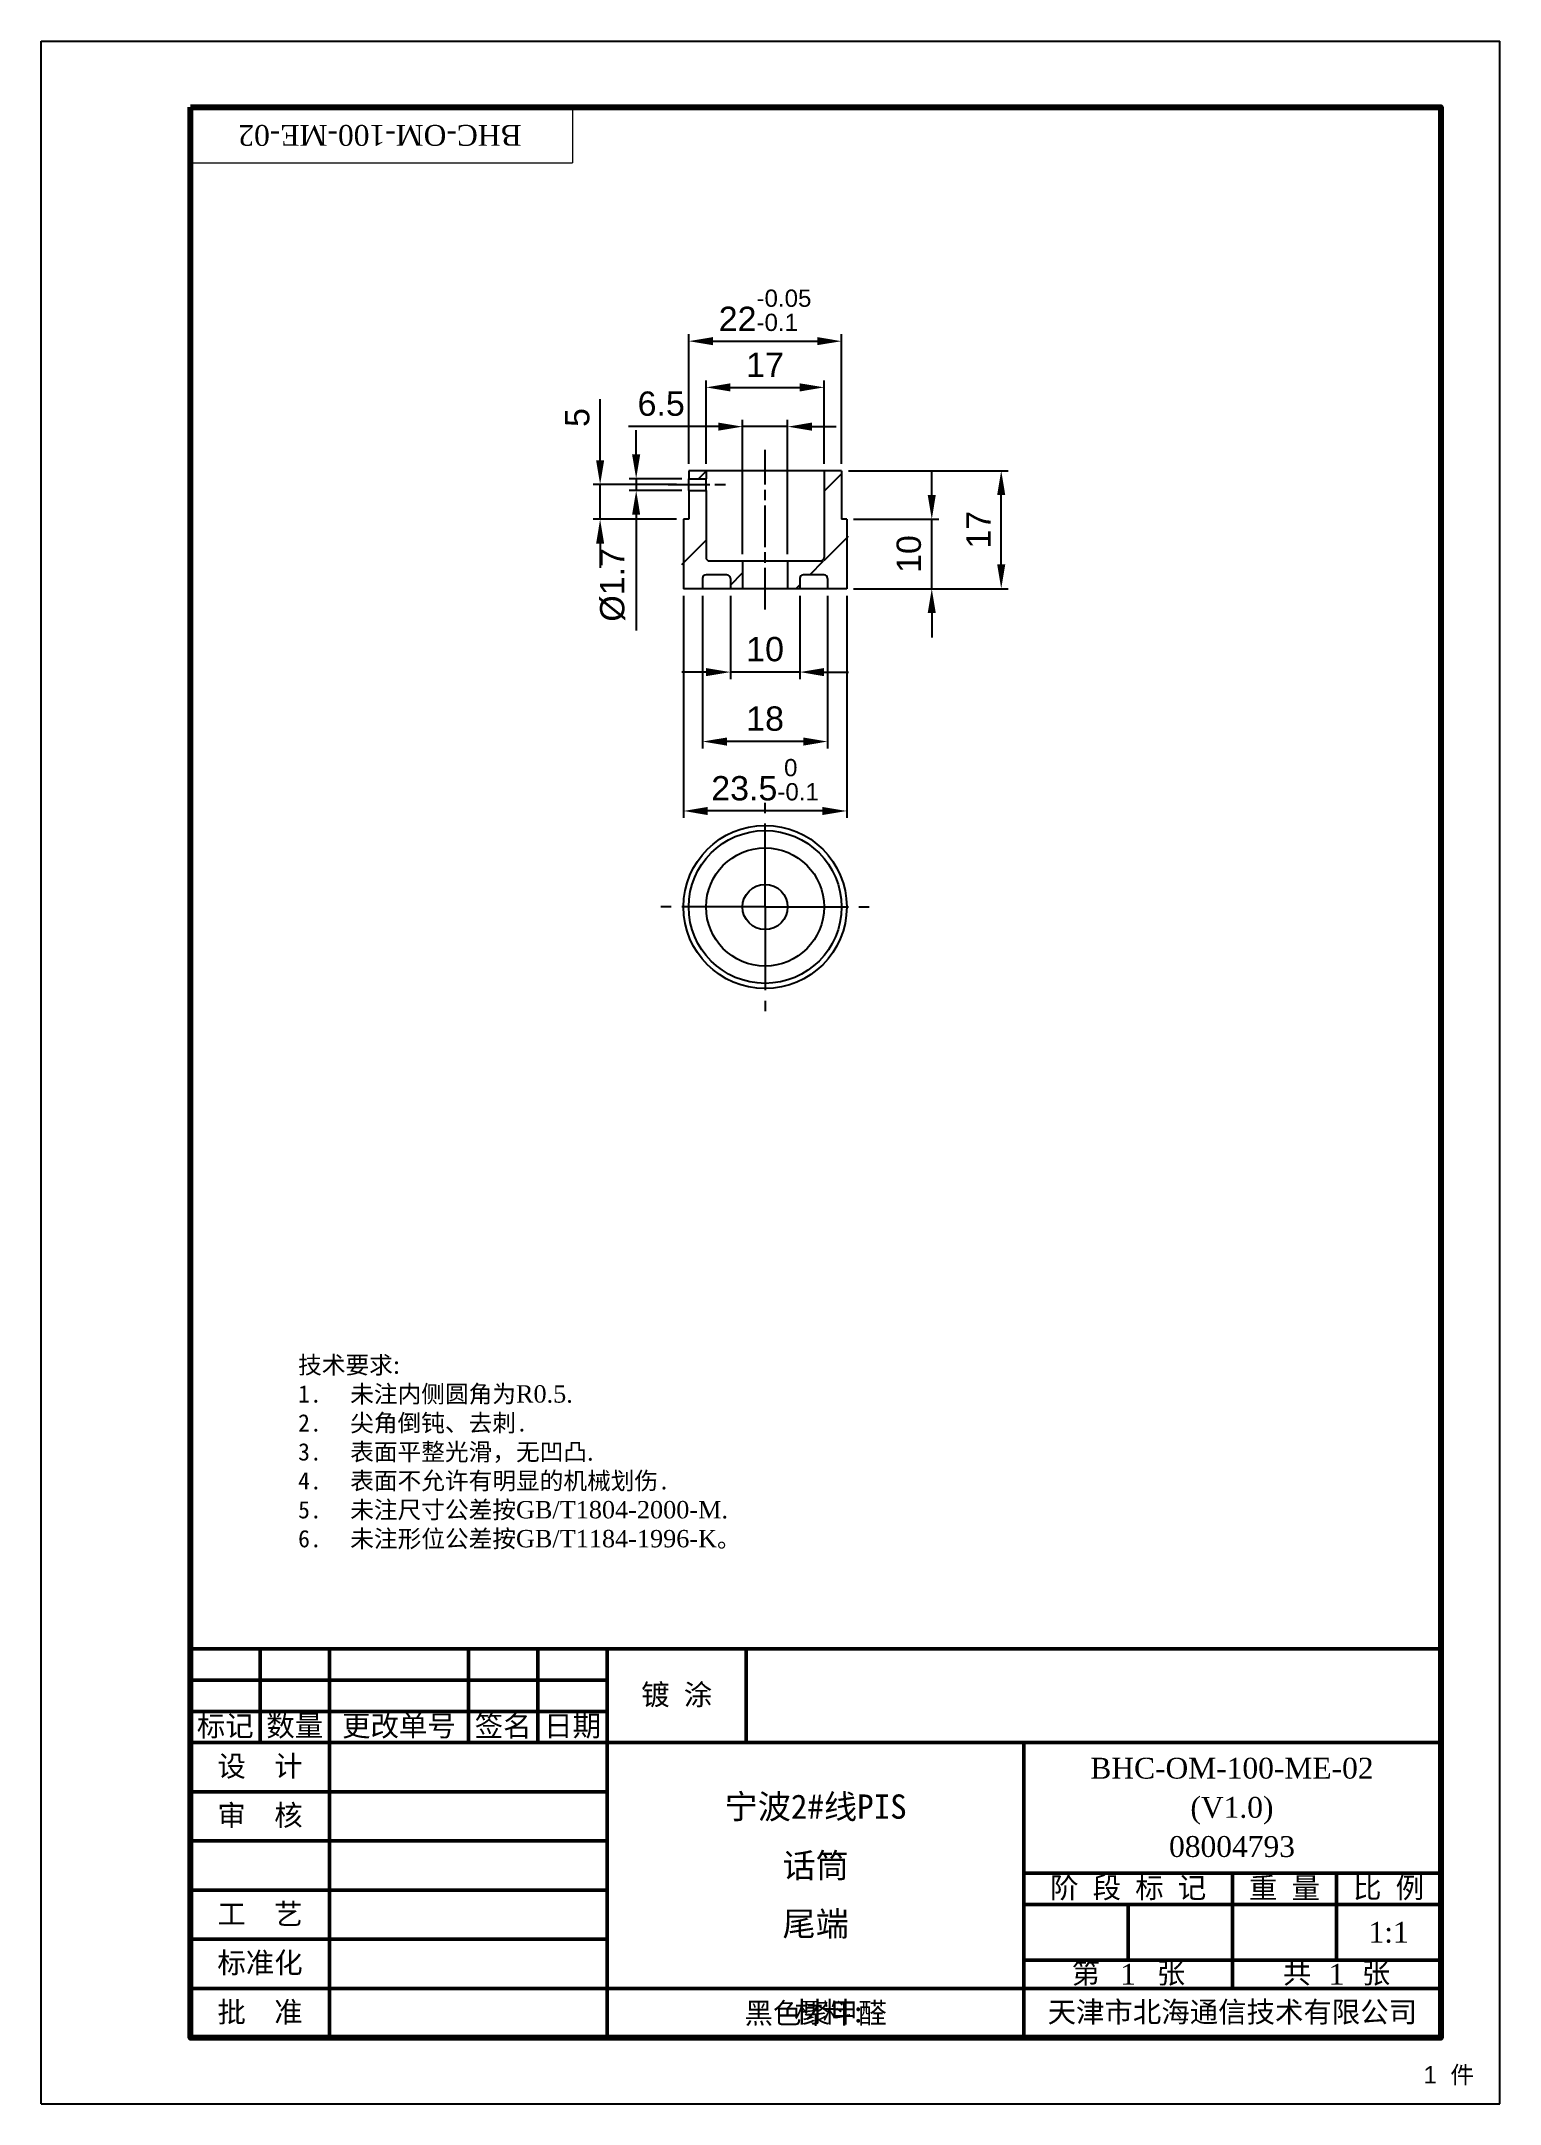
# Model space of a CAD drawing. Header units: millimetres. Extents: x 0 to 210, y 0 to 297.
import ezdxf
from ezdxf.enums import TextEntityAlignment as Align

# ---------------------------------------------------------------- set-up
doc = ezdxf.new("R2010")
doc.units = ezdxf.units.MM
doc.linetypes.add('AM_ISO08W050', pattern=[18, 12, -1.5, 3, -1.5])
doc.linetypes.add('AM_ISO08W050x2', pattern=[9, 6, -0.75, 1.5, -0.75])
doc.layers.get('Defpoints').update_dxf_attribs({"lineweight": 50})
doc.layers.add('02___PRT_ALL_AXES', color=7, linetype='Continuous')
for name, color, linetype, lineweight in [('AM_0', 7, 'Continuous', 50), ('AM_5', 3, 'Continuous', 25), ('AM_6', 2, 'Continuous', 35), ('AM_6 @ 1', 2, 'Continuous', 35), ('AM_7', 4, 'AM_ISO08W050', 25), ('AM_8', 1, 'Continuous', 25)]:
    doc.layers.add(name, color=color, linetype=linetype, lineweight=lineweight)
doc.styles.add('fs', font='SIMFANG.TTF')
doc.styles.get("Standard").update_dxf_attribs({"font": 'ARIAL.TTF'})
doc.styles.add('tnr', font='TIMES.TTF', dxfattribs={"height": 3})
doc.dimstyles.new('AM_ISO$0', dxfattribs={"dimtxt": 3.5, "dimasz": 3.5, "dimexe": 1, "dimexo": 1, "dimgap": 1.5, "dimtad": 1, "dimdsep": 46, "dimtxsty": 'Standard', "dimcen": 0, "dimclrd": 256, "dimclre": 256, "dimclrt": 2, "dimadec": 0, "dimazin": 2, "dimtp": 0.1, "dimtm": 0.1, "dimtfac": 0.71, "dimtdec": 3, "dimtmove": 0, "dimatfit": 3, "dimfxl": 1, "dimlwd": -1, "dimlwe": -1, "dimarcsym": 1})

# ---------------------------------------------------------------- blocks, each defined once
blk = doc.blocks.new('*D20')
at = {"layer": 'AM_5', "linetype": 'ByBlock', "transparency": 16777216}
for p, q in [((95.72, 236.16), (95.72, 248.16)), ((99.22, 247.16), (109.22, 247.16)), ((112.72, 236.16), (112.72, 248.16))]:
    blk.add_line(p, q, dxfattribs=at)
at = {"layer": 'AM_5', "transparency": 16777216}
for points in [[(99.22, 247.74), (99.22, 246.57), (95.72, 247.16)], [(109.22, 247.74), (109.22, 246.57), (112.72, 247.16)]]:
    blk.add_solid(points, dxfattribs=at)
at = {"layer": 'Defpoints', "color": 0, "transparency": 16777216}
for p in [(112.72, 247.16), (95.72, 235.16), (112.72, 235.16)]:
    blk.add_point(p, dxfattribs=at)
at = {"layer": 'AM_5', "color": 2, "transparency": 16777216, "insert": (104.22, 250.42), "char_height": 3.5, "attachment_point": 5}
blk.add_mtext('17', dxfattribs=at)
blk = doc.blocks.new('*D21')
at = {"layer": 'AM_5', "linetype": 'ByBlock', "transparency": 16777216}
for p, q in [((93.22, 236.16), (93.22, 254.81)), ((96.72, 253.81), (111.72, 253.81)), ((115.22, 236.16), (115.22, 254.81))]:
    blk.add_line(p, q, dxfattribs=at)
at = {"layer": 'AM_5', "transparency": 16777216}
for points in [[(96.72, 254.4), (96.72, 253.23), (93.22, 253.81)], [(111.72, 254.4), (111.72, 253.23), (115.22, 253.81)]]:
    blk.add_solid(points, dxfattribs=at)
at = {"layer": 'Defpoints', "color": 0, "transparency": 16777216}
for p in [(115.22, 253.81), (93.22, 235.16), (115.22, 235.16)]:
    blk.add_point(p, dxfattribs=at)
at = {"layer": 'AM_5', "color": 2, "transparency": 16777216, "insert": (104.22, 258.26), "char_height": 3.5, "attachment_point": 5}
blk.add_mtext('22{}{\\H0.71x;\\C3;\\S-0.05^ -0.1;}', dxfattribs=at)
blk = doc.blocks.new('*D22')
at = {"layer": 'AM_5', "linetype": 'ByBlock', "transparency": 16777216}
for p, q in [((92.47, 217.16), (92.47, 185.16)), ((115.97, 217.16), (115.97, 185.16)), ((112.47, 186.16), (95.97, 186.16))]:
    blk.add_line(p, q, dxfattribs=at)
at = {"layer": 'AM_5', "transparency": 16777216}
for points in [[(95.97, 186.74), (95.97, 185.57), (92.47, 186.16)], [(112.47, 186.74), (112.47, 185.57), (115.97, 186.16)]]:
    blk.add_solid(points, dxfattribs=at)
at = {"layer": 'Defpoints', "color": 0, "transparency": 16777216}
for p in [(92.47, 218.16), (115.97, 218.16), (92.47, 186.16)]:
    blk.add_point(p, dxfattribs=at)
at = {"layer": 'AM_5', "color": 2, "transparency": 16777216, "insert": (104.22, 190.64), "char_height": 3.5, "attachment_point": 5}
blk.add_mtext('23.5{}{\\H0.71x;\\C2;\\S 0^ -0.1;}', dxfattribs=at)
blk = doc.blocks.new('*D23')
at = {"layer": 'AM_5', "linetype": 'ByBlock', "transparency": 16777216}
for p, q in [((128.22, 231.66), (128.22, 235.16)), ((116.97, 228.16), (129.22, 228.16)), ((128.22, 218.16), (128.22, 228.16)), ((116.97, 218.16), (129.22, 218.16)), ((128.22, 214.66), (128.22, 211.16))]:
    blk.add_line(p, q, dxfattribs=at)
at = {"layer": 'AM_5', "transparency": 16777216}
for points in [[(127.64, 231.66), (128.8, 231.66), (128.22, 228.16)], [(127.64, 214.66), (128.8, 214.66), (128.22, 218.16)]]:
    blk.add_solid(points, dxfattribs=at)
at = {"layer": 'Defpoints', "color": 0, "transparency": 16777216}
for p in [(115.97, 228.16), (128.22, 228.16), (115.97, 218.16)]:
    blk.add_point(p, dxfattribs=at)
at = {"layer": 'AM_5', "color": 2, "transparency": 16777216, "insert": (124.93, 223.16), "char_height": 3.5, "attachment_point": 5, "rotation": 90}
blk.add_mtext('10', dxfattribs=at)
blk = doc.blocks.new('*D24')
at = {"layer": 'AM_5', "linetype": 'ByBlock', "transparency": 16777216}
for p, q in [((116.22, 235.16), (139.22, 235.16)), ((138.22, 221.66), (138.22, 231.66)), ((116.97, 218.16), (139.22, 218.16))]:
    blk.add_line(p, q, dxfattribs=at)
at = {"layer": 'AM_5', "transparency": 16777216}
for points in [[(137.64, 231.66), (138.8, 231.66), (138.22, 235.16)], [(137.64, 221.66), (138.8, 221.66), (138.22, 218.16)]]:
    blk.add_solid(points, dxfattribs=at)
at = {"layer": 'Defpoints', "color": 0, "transparency": 16777216}
for p in [(115.22, 235.16), (138.22, 235.16), (115.97, 218.16)]:
    blk.add_point(p, dxfattribs=at)
at = {"layer": 'AM_5', "color": 2, "transparency": 16777216, "insert": (134.96, 226.66), "char_height": 3.5, "attachment_point": 5, "rotation": 90}
blk.add_mtext('17', dxfattribs=at)
blk = doc.blocks.new('*D25')
at = {"layer": 'AM_5', "linetype": 'ByBlock', "transparency": 16777216}
for p, q in [((97.47, 241.5), (84.55, 241.5)), ((100.97, 223.16), (100.97, 242.5)), ((107.47, 241.5), (100.97, 241.5)), ((107.47, 223.16), (107.47, 242.5)), ((110.97, 241.5), (114.47, 241.5))]:
    blk.add_line(p, q, dxfattribs=at)
at = {"layer": 'AM_5', "transparency": 16777216}
for points in [[(97.47, 242.09), (97.47, 240.92), (100.97, 241.5)], [(110.97, 242.09), (110.97, 240.92), (107.47, 241.5)]]:
    blk.add_solid(points, dxfattribs=at)
at = {"layer": 'Defpoints', "color": 0, "transparency": 16777216}
for p in [(100.97, 241.5), (100.97, 222.16), (107.47, 222.16)]:
    blk.add_point(p, dxfattribs=at)
at = {"layer": 'AM_5', "color": 2, "transparency": 16777216, "insert": (89.26, 244.79), "char_height": 3.5, "attachment_point": 5}
blk.add_mtext('6.5', dxfattribs=at)
blk = doc.blocks.new('*D26')
at = {"layer": 'AM_5', "linetype": 'ByBlock', "transparency": 16777216}
for p, q in [((99.22, 217.16), (99.22, 205.16)), ((109.22, 217.16), (109.22, 205.16)), ((95.72, 206.16), (92.22, 206.16)), ((109.22, 206.16), (99.22, 206.16)), ((112.72, 206.16), (116.22, 206.16))]:
    blk.add_line(p, q, dxfattribs=at)
at = {"layer": 'AM_5', "transparency": 16777216}
for points in [[(95.72, 206.74), (95.72, 205.57), (99.22, 206.16)], [(112.72, 206.74), (112.72, 205.57), (109.22, 206.16)]]:
    blk.add_solid(points, dxfattribs=at)
at = {"layer": 'Defpoints', "color": 0, "transparency": 16777216}
for p in [(99.22, 218.16), (109.22, 218.16), (99.22, 206.16)]:
    blk.add_point(p, dxfattribs=at)
at = {"layer": 'AM_5', "color": 2, "transparency": 16777216, "insert": (104.22, 209.44), "char_height": 3.5, "attachment_point": 5}
blk.add_mtext('10', dxfattribs=at)
blk = doc.blocks.new('*D27')
at = {"layer": 'AM_5', "linetype": 'ByBlock', "transparency": 16777216}
for p, q in [((95.22, 217.16), (95.22, 195.16)), ((113.22, 217.16), (113.22, 195.16)), ((109.72, 196.16), (98.72, 196.16))]:
    blk.add_line(p, q, dxfattribs=at)
at = {"layer": 'AM_5', "transparency": 16777216}
for points in [[(98.72, 196.74), (98.72, 195.57), (95.22, 196.16)], [(109.72, 196.74), (109.72, 195.57), (113.22, 196.16)]]:
    blk.add_solid(points, dxfattribs=at)
at = {"layer": 'Defpoints', "color": 0, "transparency": 16777216}
for p in [(95.22, 218.16), (113.22, 218.16), (95.22, 196.16)]:
    blk.add_point(p, dxfattribs=at)
at = {"layer": 'AM_5', "color": 2, "transparency": 16777216, "insert": (104.22, 199.44), "char_height": 3.5, "attachment_point": 5}
blk.add_mtext('18', dxfattribs=at)
blk = doc.blocks.new('BH-BORDER-A4')
at = {"color": 0, "lineweight": 13, "ltscale": 0.4}
for p in [(76.5, 287.5), (21.5, 279.5)]:
    blk.add_line(p, (76.5, 279.5), dxfattribs=at)
at = {"color": 0, "lineweight": 50}
blk.add_line((21.5, 65.5), (21.5, 9.5), dxfattribs=at)
at = {"color": 0, "lineweight": 100, "ltscale": 0.4}
blk.add_lwpolyline([(21.5, 287.5), (201.5, 287.5), (201.5, 9.5), (21.5, 9.5)], close=True, dxfattribs=at)
at = {"layer": 'AM_8', "linetype": 'ByBlock', "lineweight": 13, "ltscale": 0.4}
blk.add_lwpolyline([(0, 297), (210, 297), (210, 0), (0, 0)], close=True, dxfattribs=at)
at = {"layer": 'AM_6', "color": 2, "style": 'tnr'}
blk.add_attdef('TBA-2477AF-ME-00-00-00', text='', height=3, rotation=180, dxfattribs=at).set_placement((48.77, 283.44), align=Align.MIDDLE_CENTER)
blk = doc.blocks.new('*U33')
at = {"lineweight": 0}
ref = blk.add_blockref('BH-BORDER-A4', (0, 0), dxfattribs=at)
ref.add_attrib('TBA-2477AF-ME-00-00-00', 'BHC-OM-100-ME-02', dxfattribs={"layer": 'AM_6 @ 1', "color": 2, "height": 3, "rotation": 180, "style": 'tnr'}).set_placement((48.77, 283.44), align=Align.MIDDLE_CENTER)
blk = doc.blocks.new('BH-TITLEBLOCK')
at = {"layer": 'AM_0', "lineweight": 50}
for p, q in [((-180, 56), (0, 56)), ((-180, 56), (-180, 0)), ((-170, 56), (-170, 42.5)), ((-160, 56), (-160, 0)), ((-140, 56), (-140, 42.5)), ((-140, 56), (-140, 42.5)), ((-140, 56), (-140, 42.5)), ((-130, 56), (-130, 42.5)), ((-130, 56), (-130, 42.5)), ((-130, 56), (-130, 42.5)), ((-120, 56), (-120, 0)), ((-100, 56), (-100, 42.5)), ((-180, 51.5), (-120, 51.5)), ((-180, 47), (-120, 47)), ((-180, 42.5), (0, 42.5)), ((-60, 42.5), (-60, 0)), ((-180, 35.42), (-120, 35.42)), ((-180, 28.34), (-120, 28.34)), ((-180, 21.26), (-120, 21.26)), ((-60, 23.7), (0, 23.7)), ((-30, 23.7), (-30, 7.1)), ((-15, 23.7), (-15, 11.2)), ((-60, 19.2), (0, 19.2)), ((-45, 19.2), (-45, 11.2)), ((-180, 14.18), (-120, 14.18)), ((-59.94, 11.2), (0, 11.2)), ((-180, 7.1), (0, 7.1))]:
    blk.add_line(p, q, dxfattribs=at)
at = {"layer": 'AM_0', "lineweight": 100, "ltscale": 0.4}
blk.add_lwpolyline([(0, 56), (0, 0), (-180, 0)], dxfattribs=at)
at = {"layer": 'AM_6', "color": 2, "style": 'fs'}
blk.add_attdef('D.ZN.15.DB//喷涂-RAL9004-亚光//丝印', (-97.09, 47.91), '', height=3, dxfattribs=at)
at = {"layer": 'AM_6', "color": 2, "style": 'tnr'}
for tag, p in [('TBA-2477AF-ME-00-00-00', (-30.06, 37.32)), ('(V1.0)', (-30.06, 31.68)), ('00000000', (-30.05, 26.04))]:
    blk.add_attdef(tag, text='', height=3, dxfattribs=at).set_placement(p, align=Align.CENTER)
at = {"layer": 'AM_6', "color": 2, "style": 'fs'}
blk.add_attdef('项目名称', text='', height=3.5, dxfattribs=at).set_placement((-90, 35.04), align=Align.TOP_CENTER)
at = {"layer": 'AM_6', "color": 2}
for tag, height, style, p in [('产品名称', 3.5, 'fs', (-90, 24.8)), ('1:1', 3, 'tnr', (-7.5, 15.2)), ('1', 3, 'tnr', (-45, 9.15)), ('2', 3, 'tnr', (-15, 9.15)), ('AL', 3, 'tnr', (-90, 3.55))]:
    blk.add_attdef(tag, text='', height=height, dxfattribs=dict(at, style=style)).set_placement(p, align=Align.MIDDLE_CENTER)
at = {"layer": 'AM_6', "color": 2, "style": 'fs'}
blk.add_attdef('零件名称', text='', height=3.5, dxfattribs=at).set_placement((-90, 13.62), align=Align.BOTTOM_CENTER)
at = {"layer": 'AM_8', "linetype": 'ByBlock', "ltscale": 0.4, "char_height": 3, "attachment_point": 5}
for s, insert, width in [('{\\fFangSong_GB2312|b0|i0|c134|p49;镀 涂}', (-110, 49.25), 20.003), ('{\\fFangSong_GB2312|b0|i0|c134|p49;标记}', (-175, 44.75), 10), ('{\\fFangSong_GB2312|b0|i0|c134|p49;数量}', (-165, 44.75), 10), ('{\\fFangSong_GB2312|b0|i0|c134|p49;更改单号}', (-150, 44.75), 20), ('{\\fFangSong_GB2312|b0|i0|c134|p49;签名}', (-135, 44.75), 9.9978), ('{\\fFangSong_GB2312|b0|i0|c134|p49;日期}', (-125, 44.75), 10.0022), ('{\\fFangSong_GB2312|b0|i0|c134|p49;设  计}', (-170, 38.96), 20), ('{\\fFangSong_GB2312|b0|i0|c134|p49;审  核}', (-170, 31.88), 20), ('{\\fFangSong_GB2312|b0|i0|c134|p49;阶 段 标 记}', (-45, 21.45), 30), ('{\\fFangSong_GB2312|b0|i0|c134|p49;重 量}', (-22.5, 21.45), 15), ('{\\fFangSong_GB2312|b0|i0|c134|p49;比 例}', (-7.5, 21.45), 15), ('{\\fFangSong_GB2312|b0|i0|c134|p49;工  艺}', (-170, 17.72), 20), ('{\\fFangSong_GB2312|b0|i0|c134|p49;标准化}', (-170, 10.64), 20), ('{\\fFangSong_GB2312|b0|i0|c134|p49;第    张}', (-44.97, 9.15), 29.9401), ('{\\fFangSong_GB2312|b0|i0|c134|p49;共   } {\\fFangSong_GB2312|b0|i0|c134|p49;张}', (-15, 9.17), 30), ('{\\fFangSong_GB2312|b0|i0|c134|p49;批  准}', (-170, 3.55), 20), ('{\\fFangSong_GB2312|b0|i0|c134|p49;  材料:}', (-90, 3.55), 60), ('{\\fFangSong_GB2312|b0|i0|c134|p49;天津市北海通信技术有限公司}', (-30, 3.55), 60)]:
    blk.add_mtext(s, dxfattribs=dict(at, insert=insert, width=width))
blk = doc.blocks.new('*U34')
at = {"lineweight": 0}
ref = blk.add_blockref('BH-TITLEBLOCK', (201.5, 9.5), dxfattribs=at)
ref.add_attrib('产品名称', '话筒', dxfattribs={"layer": 'AM_6 @ 1', "color": 2, "height": 3.5, "style": 'fs'}).set_placement((111.5, 34.3), align=Align.MIDDLE_CENTER)
ref.add_attrib('项目名称', '宁波2#线PIS', dxfattribs={"layer": 'AM_6 @ 1', "color": 2, "height": 3.5, "style": 'fs'}).set_placement((111.5, 44.54), align=Align.TOP_CENTER)
ref.add_attrib('零件名称', '尾端', dxfattribs={"layer": 'AM_6 @ 1', "color": 2, "height": 3.5, "style": 'fs'}).set_placement((111.5, 23.12), align=Align.BOTTOM_CENTER)
ref.add_attrib('(V1.0)', '(V1.0)', dxfattribs={"layer": 'AM_6 @ 1', "color": 2, "height": 3, "style": 'tnr'}).set_placement((171.44, 41.18), align=Align.CENTER)
ref.add_attrib('00000000', '08004793', dxfattribs={"layer": 'AM_6 @ 1', "color": 2, "height": 3, "style": 'tnr'}).set_placement((171.45, 35.54), align=Align.CENTER)
ref.add_attrib('TBA-2477AF-ME-00-00-00', 'BHC-OM-100-ME-02', dxfattribs={"layer": 'AM_6 @ 1', "color": 2, "height": 3, "style": 'tnr'}).set_placement((171.44, 46.82), align=Align.CENTER)
ref.add_attrib('1:1', '1:1', dxfattribs={"layer": 'AM_6 @ 1', "color": 2, "height": 3, "style": 'tnr'}).set_placement((194, 24.7), align=Align.MIDDLE_CENTER)
ref.add_attrib('1', '1', dxfattribs={"layer": 'AM_6 @ 1', "color": 2, "height": 3, "style": 'tnr'}).set_placement((156.5, 18.65), align=Align.MIDDLE_CENTER)
ref.add_attrib('2', '1', dxfattribs={"layer": 'AM_6 @ 1', "color": 2, "height": 3, "style": 'tnr'}).set_placement((186.5, 18.65), align=Align.MIDDLE_CENTER)
ref.add_attrib('AL', '黑色聚甲醛', dxfattribs={"layer": 'AM_6 @ 1', "color": 2, "height": 3, "style": 'tnr'}).set_placement((111.5, 13.05), align=Align.MIDDLE_CENTER)
blk = doc.blocks.new('*D28')
at = {"layer": 'AM_5', "linetype": 'ByBlock', "transparency": 16777216}
for p, q in [((85.66, 237.51), (85.66, 241.01)), ((92.22, 234.01), (84.66, 234.01)), ((92.22, 232.31), (84.66, 232.31)), ((85.66, 234.01), (85.66, 232.31)), ((85.66, 228.81), (85.66, 212.13))]:
    blk.add_line(p, q, dxfattribs=at)
at = {"layer": 'AM_5', "transparency": 16777216}
for points in [[(85.07, 237.51), (86.24, 237.51), (85.66, 234.01)], [(85.07, 228.81), (86.24, 228.81), (85.66, 232.31)]]:
    blk.add_solid(points, dxfattribs=at)
at = {"layer": 'Defpoints', "color": 0, "transparency": 16777216}
for p in [(85.66, 232.31), (93.22, 234.01), (93.22, 232.31)]:
    blk.add_point(p, dxfattribs=at)
at = {"layer": 'AM_5', "color": 2, "transparency": 16777216, "insert": (82.27, 218.72), "char_height": 3.5, "attachment_point": 5, "rotation": 90}
blk.add_mtext('%%c1.7', dxfattribs=at)
blk = doc.blocks.new('*D29')
at = {"layer": 'AM_5', "linetype": 'ByBlock', "transparency": 16777216}
for p, q in [((80.47, 236.66), (80.47, 245.48)), ((91.47, 233.16), (79.47, 233.16)), ((80.47, 228.16), (80.47, 233.16)), ((91.47, 228.16), (79.47, 228.16)), ((80.47, 224.66), (80.47, 221.16))]:
    blk.add_line(p, q, dxfattribs=at)
at = {"layer": 'AM_5', "transparency": 16777216}
for points in [[(79.89, 236.66), (81.05, 236.66), (80.47, 233.16)], [(79.89, 224.66), (81.05, 224.66), (80.47, 228.16)]]:
    blk.add_solid(points, dxfattribs=at)
at = {"layer": 'Defpoints', "color": 0, "transparency": 16777216}
for p in [(80.47, 233.16), (92.47, 233.16), (92.47, 228.16)]:
    blk.add_point(p, dxfattribs=at)
at = {"layer": 'AM_5', "color": 2, "transparency": 16777216, "insert": (77.19, 242.82), "char_height": 3.5, "attachment_point": 5, "rotation": 90}
blk.add_mtext('5', dxfattribs=at)

msp = doc.modelspace()

# ---------------------------------------------------------------- hatches: boundary and pattern name
at = {"linetype": 'Continuous'}
h = msp.add_hatch(dxfattribs=at)
h.set_pattern_fill('R', color=2, scale=7.04, angle=45, style=0, pattern_type=0)
h.set_pattern_definition([(45, (6e-15, 0), (-4.97803, 4.97803), [])])
edge = h.paths.add_edge_path()
edge.add_line((116.218, 218.158), (113.218, 218.158))
edge.add_line((113.218, 220.158), (113.218, 218.158))
edge.add_line((113.218, 220.158), (109.218, 220.158))
edge.add_line((109.218, 220.158), (109.218, 218.158))
edge.add_line((109.218, 218.158), (107.468, 218.158))
edge.add_line((107.468, 222.158), (107.468, 218.158))
edge.add_line((112.718, 222.158), (107.468, 222.158))
edge.add_line((112.718, 235.158), (112.718, 222.158))
edge.add_line((115.218, 235.158), (112.718, 235.158))
edge.add_line((115.218, 235.158), (115.218, 228.158))
edge.add_line((116.218, 228.158), (115.218, 228.158))
edge.add_line((116.218, 228.158), (116.218, 218.158))
edge = h.paths.add_edge_path()
edge.add_line((100.968, 218.158), (99.218, 218.158))
edge.add_line((99.218, 220.158), (99.218, 218.158))
edge.add_line((99.218, 220.158), (95.218, 220.158))
edge.add_line((95.218, 220.158), (95.218, 218.158))
edge.add_line((95.218, 218.158), (92.218, 218.158))
edge.add_line((92.218, 228.158), (92.218, 218.158))
edge.add_line((93.218, 228.158), (92.218, 228.158))
edge.add_line((93.218, 232.308), (93.218, 228.158))
edge.add_line((93.218, 232.308), (95.718, 232.308))
edge.add_line((95.718, 232.308), (95.718, 222.158))
edge.add_line((100.968, 222.158), (95.718, 222.158))
edge.add_line((100.968, 222.158), (100.968, 218.158))
edge = h.paths.add_edge_path()
edge.add_line((95.718, 235.158), (93.218, 235.158))
edge.add_line((95.718, 235.158), (95.718, 234.008))
edge.add_line((93.218, 234.008), (95.718, 234.008))
edge.add_line((93.218, 235.158), (93.218, 234.008))

# ---------------------------------------------------------------- linework, layer by layer
at = {"color": 7, "linetype": 'Continuous'}
for p, q in [((0, 0), (0, 297)), ((0, 297), (210, 297)), ((210, 0), (210, 297)), ((93.218, 235.158), (93.218, 234.008)), ((115.218, 235.158), (93.218, 235.158)), ((95.718, 235.158), (95.718, 234.008)), ((112.718, 235.158), (112.718, 222.658)), ((115.218, 235.158), (115.218, 228.158)), ((93.218, 234.008), (95.718, 234.008)), ((93.218, 232.308), (93.218, 228.158)), ((93.218, 232.308), (95.718, 232.308)), ((95.718, 232.308), (95.718, 222.658)), ((92.468, 228.158), (92.468, 218.158)), ((93.218, 228.158), (92.468, 228.158)), ((115.968, 228.158), (115.218, 228.158)), ((115.968, 228.158), (115.968, 218.158)), ((98.718, 220.158), (95.718, 220.158)), ((96.218, 222.158), (112.218, 222.158)), ((100.968, 222.158), (100.968, 218.158)), ((107.468, 222.158), (107.468, 218.158)), ((112.718, 220.158), (109.718, 220.158)), ((115.968, 218.158), (92.468, 218.158)), ((95.218, 219.658), (95.218, 218.158)), ((99.218, 219.658), (99.218, 218.158)), ((109.218, 219.658), (109.218, 218.158)), ((113.218, 219.658), (113.218, 218.158)), ((0, 0), (210, 0))]:
    msp.add_line(p, q, dxfattribs=at)
for radius in [8.5, 3.25]:
    msp.add_circle((104.218, 172.334), radius, dxfattribs=at)
for centre, radius, start, end in [((82.233, 233.157), 11.018, 0.0037, 4.42812), ((82.201, 233.16), 11.05, 355.57831, 359.98987), ((87.236, 233.157), 8.525, 0.00829, 5.73088), ((87.188, 233.162), 8.573, 354.28542, 359.97541), ((95.718, 219.658), 0.5, 90, 180), ((96.218, 222.658), 0.5, 180, 270), ((96.218, 222.658), 0.5, 180, 270), ((98.718, 219.658), 0.5, 0, 90), ((109.718, 219.658), 0.5, 90, 180), ((112.218, 222.658), 0.5, 270, 0), ((112.718, 219.658), 0.5, 0, 90), ((112.718, 219.658), 0.5, 0, 90)]:
    msp.add_arc(centre, radius, start, end, dxfattribs=at)
at = {"layer": '02___PRT_ALL_AXES', "color": 7, "linetype": 'Continuous'}
for radius in [11.75, 11]:
    msp.add_circle((104.218, 172.334), radius, dxfattribs=at)
at = {"layer": 'AM_7', "linetype": 'AM_ISO08W050x2'}
for p, q in [((104.218, 215.158), (104.218, 238.158)), ((90.251, 233.157), (98.761, 233.159))]:
    msp.add_line(p, q, dxfattribs=at)
at = {"layer": 'AM_7'}
for q in [(104.218, 187.334), (89.218, 172.334), (119.218, 172.334), (104.218, 157.334)]:
    msp.add_line((104.218, 172.334), q, dxfattribs=at)

# ---------------------------------------------------------------- block references
at = {"layer": 'AM_0'}
for name in ['*U33', '*U34']:
    msp.add_blockref(name, (0, 0), dxfattribs=at)

# ---------------------------------------------------------------- texts
at = {"layer": 'AM_6', "color": 2, "insert": (199.011, 5.417), "char_height": 2.5, "attachment_point": 1}
msp.add_mtext_dynamic_manual_height_columns('1  {\\fSimSun|b0|i0|c134|p2;件}', width=15.32758, gutter_width=12.5, heights=[2.5], dxfattribs=at)
at = {"layer": 'AM_6 @ 1', "color": 2, "insert": (36.984, 107.63), "char_height": 2.5, "attachment_point": 1, "style": 'fs'}
msp.add_mtext_dynamic_manual_height_columns('{\\C256;技术要求\\fTimes New Roman|b0|i0|c238|p18;:\\P\\pi-7.5,l7.5,t7.5;\\fFangSong_GB2312|b0|i0|c134|p49;1.^I未注内侧圆角为\\fTimes New Roman|b0|i0|c238|p18;R0.5.\\P\\fFangSong_GB2312|b0|i0|c134|p49;2.^I尖角倒钝、去刺.\\fTimes New Roman|b0|i0|c238|p18;\\P\\fFangSong_GB2312|b0|i0|c134|p49;3.^I表面平整光滑，无凹凸\\fTimes New Roman|b0|i0|c238|p18;.\\P\\fFangSong_GB2312|b0|i0|c134|p49;4.^I表面不允许有明显的机械划伤.\\fTimes New Roman|b0|i0|c238|p18;\\P\\fFangSong_GB2312|b0|i0|c134|p49;5.^I未注尺寸公差按\\fTimes New Roman|b0|i0|c238|p18;GB/T1804-2000-M.\\P\\fFangSong_GB2312|b0|i0|c134|p49;6.^I未注形位公差按\\fTimes New Roman|b0|i0|c238|p18;GB/T1184-1996-K\\fFangSong_GB2312|b0|i0|c134|p49;。}', width=137.40133, gutter_width=12.5, heights=[0], dxfattribs=at)

# ---------------------------------------------------------------- dimensions: what is measured, and where the dimension line sits
at = {"layer": 'AM_5'}
for base, p1, p2, text, override, picture, middle in [((115.218, 253.812), (93.218, 235.158), (115.218, 235.158), '<>{}{\\H0.71x;\\C3;\\S-0.05^ -0.1;}', {"dimtp": -0.05, "dimtm": 0.1, "dimtdec": 3, "dimtzin": 8}, '*D21', (104.218, 258.264)), ((92.468, 186.158), (115.968, 218.158), (92.468, 218.158), '<>{}{\\H0.71x;\\C2;\\S 0^ -0.1;}', {"dimtp": 0, "dimtm": 0.1, "dimtdec": 3, "dimtzin": 8}, '*D22', (104.218, 190.641))]:
    dim = msp.add_linear_dim(base=base, p1=p1, p2=p2, text=text, dimstyle='AM_ISO$0', override=override, dxfattribs=at)
    dim.commit()
    dim.dimension.update_dxf_attribs({"geometry": picture, "text_midpoint": middle})
for base, p1, p2, picture, middle in [((112.718, 247.158), (95.718, 235.158), (112.718, 235.158), '*D20', (104.218, 250.415)), ((99.218, 206.158), (109.218, 218.158), (99.218, 218.158), '*D26', (104.218, 209.445)), ((95.218, 196.158), (113.218, 218.158), (95.218, 218.158), '*D27', (104.218, 199.445))]:
    dim = msp.add_linear_dim(base=base, p1=p1, p2=p2, dimstyle='AM_ISO$0', dxfattribs=at)
    dim.commit()
    dim.dimension.update_dxf_attribs({"geometry": picture, "text_midpoint": middle})
dim = msp.add_linear_dim(base=(100.968, 241.503), p1=(107.468, 222.158), p2=(100.968, 222.158), dimstyle='AM_ISO$0', dxfattribs=at)
dim.commit()
dim.dimension.update_dxf_attribs({"geometry": '*D25', "text_midpoint": (89.26, 241.503), "dimtype": 160})
for base, p1, p2, picture, middle in [((80.468, 233.158), (92.468, 228.158), (92.468, 233.158), '*D29', (77.189, 242.818)), ((138.218, 235.158), (115.968, 218.158), (115.218, 235.158), '*D24', (134.961, 226.658)), ((128.218, 228.158), (115.968, 218.158), (115.968, 228.158), '*D23', (124.931, 223.158))]:
    dim = msp.add_linear_dim(base=base, p1=p1, p2=p2, angle=90, dimstyle='AM_ISO$0', dxfattribs=at)
    dim.commit()
    dim.dimension.update_dxf_attribs({"geometry": picture, "text_midpoint": middle})
dim = msp.add_linear_dim(base=(85.656, 232.308), p1=(93.218, 234.008), p2=(93.218, 232.308), angle=90, text='%%c<>', dimstyle='AM_ISO$0', dxfattribs=at)
dim.commit()
dim.dimension.update_dxf_attribs({"geometry": '*D28', "text_midpoint": (82.271, 218.718)})

doc.saveas('drawing.dxf')
